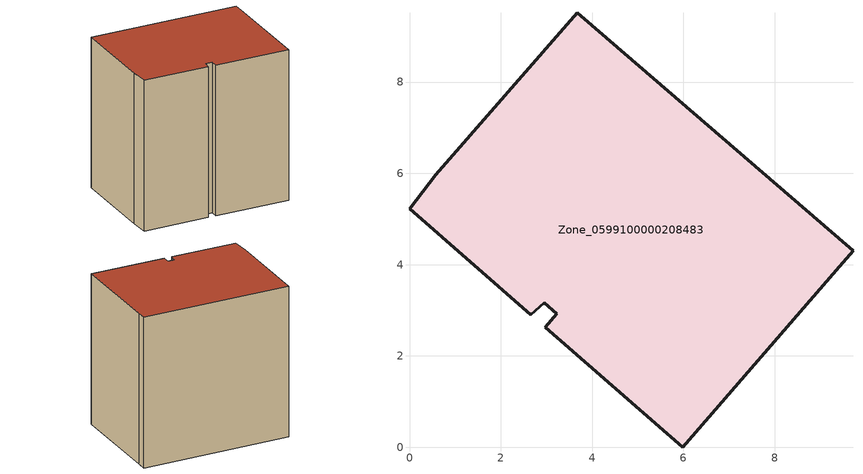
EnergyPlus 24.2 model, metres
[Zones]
Zone_0599100000208483
 floor ground (C_G): 3.67,9.52 9.71,4.3 9.34,3.88 5.99,0 2.97,2.63 3.22,2.92 2.96,3.16 2.65,2.91 0,5.22 0.58,5.97 z0
 wall outside (C_F): 2.65,2.91 2.96,3.16 3.22,2.92 2.97,2.63 5.99,0 9.34,3.88 9.71,4.3 3.67,9.52 0.58,5.97 0,5.22 2.65,2.91 z0:8.16
 roof outside (C_R): 9.71,4.3 3.67,9.52 0.58,5.97 0,5.22 2.65,2.91 2.96,3.16 3.22,2.92 2.97,2.63 5.99,0 9.34,3.88 z8.16
[BUILDING]
Pand.0599100000208483: North Axis=0; Terrain=City; Loads Convergence Tolerance Value=0.04; Temperature Convergence Tolerance Value=0.4; Solar Distribution=FullExterior; Maximum Number of Warmup Days=25; Minimum Number of Warmup Days=1
[Site:Location]
Rotterdam.The.Hague.AP_ZH_NLD Design_Conditions: Latitude=51.96; Longitude=4.45; Time Zone=1; Elevation=-4.5
[SITE:GROUNDTEMPERATURE:BUILDINGSURFACE]
18, 18, 18, 18, 18, 18, 18, 18, 18, 18, 18, 18
[MATERIAL] Thermal Absorptance=0.9; Solar Absorptance=0.7; Visible Absorptance=0.7
Name | Roughness | Thickness | Conductivity | Density | Specific Heat
G.TI.1946 | MediumSmooth | 0.15 | 1 | 540 | 1210
F.TI.1946 | Rough | 0.3 | 0.857143 | 1920 | 840
R.TI.1946 | MediumRough | 0.2 | 0.1 | 1500 | 1000
[CONSTRUCTION]
C_G: G.TI.1946
C_F: F.TI.1946
C_R: R.TI.1946
[ZONE]
Zone_0599100000208483: Type=1; Multiplier=1; Ceiling Height=Autocalculate; Volume=Autocalculate; Floor Area=autocalculate; Part of Total Floor Area=Yes
[ZONEINFILTRATION:DESIGNFLOWRATE]
Infil_Zone_0599100000208483: Zone or ZoneList or Space or SpaceList=Zone_0599100000208483; Schedule=AlwaysOn; Design Flow Rate Calculation Method=Flow/Area; Flow Rate per Floor Area=0.003; Constant Term Coefficient=1; Temperature Term Coefficient=0; Velocity Term Coefficient=0; Velocity Squared Term Coefficient=0
[HVACTEMPLATE:ZONE:IDEALLOADSAIRSYSTEM]
Zone_0599100000208483: Maximum Heating Supply Air Temperature=50; Minimum Cooling Supply Air Temperature=13; Maximum Heating Supply Air Humidity Ratio=0.0156; Minimum Cooling Supply Air Humidity Ratio=0.0077; Heating Limit=NoLimit; Cooling Limit=NoLimit; Dehumidification Control Type=ConstantSensibleHeatRatio; Cooling Sensible Heat Ratio=0.7; Dehumidification Setpoint=60; Humidification Control Type=None; Humidification Setpoint=30; Outdoor Air Method=None; Outdoor Air Flow Rate per Person=0.00944; Outdoor Air Flow Rate per Zone Floor Area=0; Outdoor Air Flow Rate per Zone=0; Demand Controlled Ventilation Type=None; Outdoor Air Economizer Type=NoEconomizer; Heat Recovery Type=None; Sensible Heat Recovery Effectiveness=0.7; Latent Heat Recovery Effectiveness=0.65
[ZONECONTROL:THERMOSTAT]
ThermostatControl_Zone_0599100000208483: Zone or ZoneList=Zone_0599100000208483; Control Type Schedule=DualSetpointControlType; Control 1=Thermostat_Zone_0599100000208483; Temperature Difference Between Cutout And Setpoint=0
[THERMOSTATSETPOINT:DUALSETPOINT]
Thermostat_Zone_0599100000208483: Heating Setpoint Temperature Schedule=HeatingSetpoint_Zone_0599100000208483; Cooling Setpoint Temperature Schedule=CoolingSetpoint_Zone_0599100000208483
[SCHEDULE:COMPACT]
HeatingSetpoint_Zone_0599100000208483: Through: 12/31, For: AllDays, Until: 24:00, 21
CoolingSetpoint_Zone_0599100000208483: Through: 12/31, For: AllDays, Until: 24:00, 24
DualSetpointControlType: Through: 12/31, For: AllDays, Until: 24:00, 4
AlwaysOn: Through: 12/31, For: AllDays, Until: 24:00, 1
